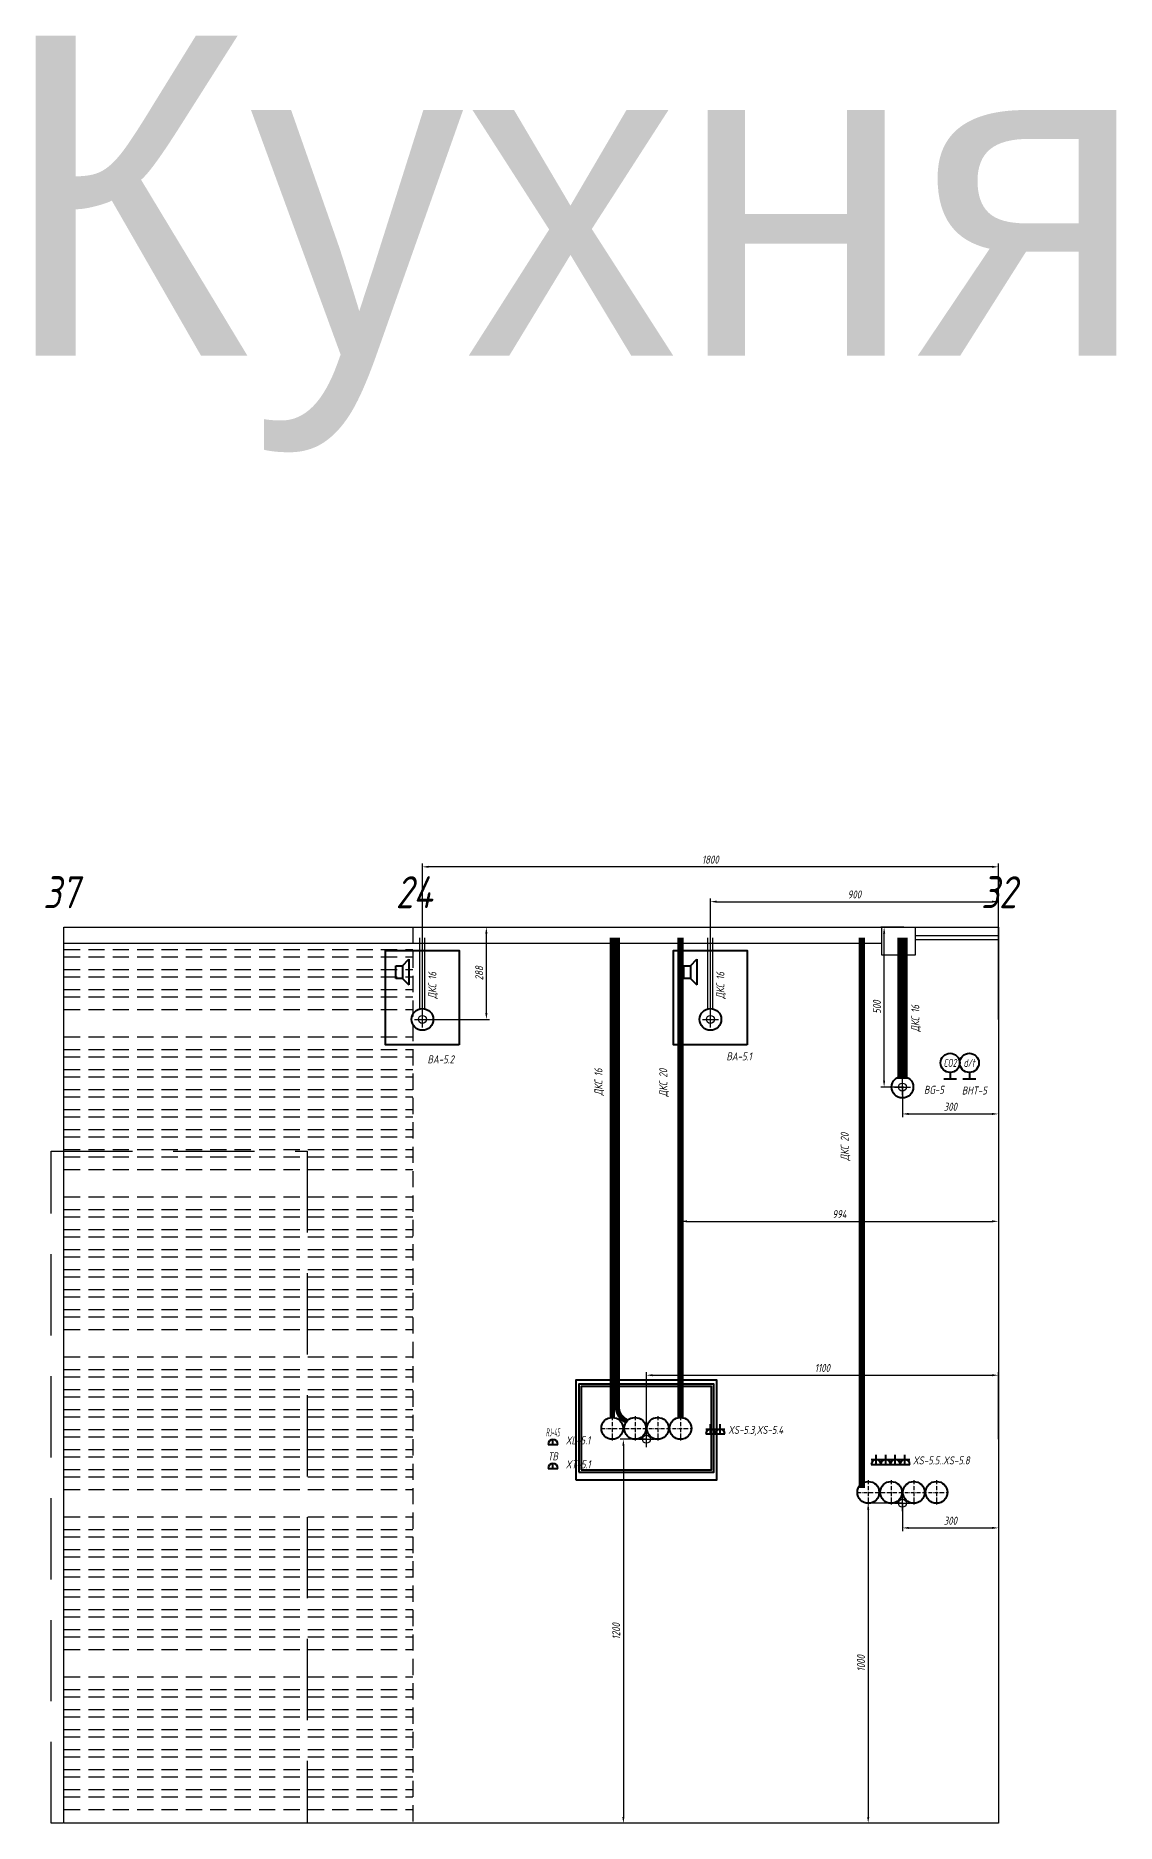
# Model space of a CAD drawing. Header units: millimetres. Extents: x -40374 to 56557, y -58468 to -14063.
# Drawn here: x 38905 to 42281, y -31338 to -25753 of the extents above; entities that cross this region are included whole.
import ezdxf
from ezdxf.enums import TextEntityAlignment as Align

# ---------------------------------------------------------------- set-up
doc = ezdxf.new("R2010")
doc.units = ezdxf.units.MM
doc.header["$PDMODE"] = 34
doc.header["$PDSIZE"] = 25
doc.linetypes.add('ACAD_ISO10W100', pattern=[18.5, 12, -3, 0.5, -3])
doc.linetypes.add('DASHED', pattern=[19.05, 12.7, -6.35])
for name, color, linetype in [('01 Черновое', 7, 'Continuous'), ('02 ЭОМ и СС', 7, 'Continuous'), ('03 Потолок', 7, 'Continuous'), ('04 Мебель', 5, 'Continuous'), ('11 Привязка размеры', 7, 'Continuous')]:
    doc.layers.add(name, color=color, linetype=linetype)
doc.layers.add('100 noprint', color=1, linetype='Continuous', plot=False)
doc.styles.get("Standard").update_dxf_attribs({"font": 'Ubuntu-R.ttf'})
doc.styles.add('ГОСТ-ISOCPEUR', font='isocpeui.ttf', dxfattribs={"width": 0.8})
doc.dimstyles.new('ISO-25', dxfattribs={"dimtxt": 2.5, "dimasz": 2.5, "dimexe": 1.25, "dimexo": 0.625, "dimtad": 1, "dimtxsty": 'Standard', "dimcen": 2.5, "dimadec": 0, "dimazin": 0, "dimtfac": 1, "dimtmove": 0, "dimatfit": 3, "dimfxl": 1, "dimarcsym": 0})

# ---------------------------------------------------------------- blocks, each defined once
blk = doc.blocks.new('розетка скрытая трехполюсная')
at = {"color": 0, "lineweight": -2}
for p, q in [((-1.5, 1.5), (1.5, 1.5)), ((-1.5, 0), (1.5, 0)), ((0, 0), (0, 3))]:
    blk.add_line(p, q, dxfattribs=at)
blk.add_arc((0, 0), 1.5, 0, 180, dxfattribs=at)
blk = doc.blocks.new('розетка RJ-45')
at = {"color": 0, "lineweight": -2}
for p, q in [((-1.5, 0), (1.5, 0)), ((0, 0), (0, 1.5))]:
    blk.add_line(p, q, dxfattribs=at)
blk.add_arc((0, 0), 1.5, 0, 180, dxfattribs=at)
at = {"color": 0, "lineweight": -2, "style": 'ГОСТ-ISOCPEUR', "width": 0.4}
blk.add_text('RJ-45', height=2.5, dxfattribs=at).set_placement((0, 2.5), align=Align.CENTER)
blk = doc.blocks.new('розетка ТВ')
at = {"color": 0, "lineweight": -2}
for p, q in [((-1.5, 0), (1.5, 0)), ((0, 0), (0, 1.5))]:
    blk.add_line(p, q, dxfattribs=at)
blk.add_arc((0, 0), 1.5, 0, 180, dxfattribs=at)
at = {"color": 0, "lineweight": -2, "style": 'ГОСТ-ISOCPEUR', "width": 0.8}
blk.add_text('ТВ', height=2.5, dxfattribs=at).set_placement((0, 2.5), align=Align.CENTER)
blk = doc.blocks.new('датчик CO2')
at = {"color": 0, "lineweight": -2}
for p, q in [((-2, 0), (2, 0)), ((0, 2), (0, 0))]:
    blk.add_line(p, q, dxfattribs=at)
blk.add_circle((0, 5), 3, dxfattribs=at)
at = {"color": 0, "lineweight": -2, "style": 'ГОСТ-ISOCPEUR', "width": 0.6}
blk.add_text('CO2', height=2.5, rotation=360, dxfattribs=at).set_placement((-0.01, 5), align=Align.MIDDLE_CENTER)
blk = doc.blocks.new('датчик температуры и влажности')
at = {"color": 0, "lineweight": -2}
for p, q in [((-2, 0), (2, 0)), ((0, 2), (0, 0))]:
    blk.add_line(p, q, dxfattribs=at)
blk.add_circle((0, 5), 3, dxfattribs=at)
at = {"color": 0, "lineweight": -2, "style": 'ГОСТ-ISOCPEUR', "width": 0.6}
blk.add_text('d/t', height=2.5, rotation=360, dxfattribs=at).set_placement((-0.01, 5), align=Align.MIDDLE_CENTER)
blk = doc.blocks.new('*D938')
at = {"layer": '11 Привязка размеры', "color": 0, "lineweight": -2}
for p, q in [((41617.1, -28538.4), (41546, -28538.4)), ((41556, -29017.9), (41556, -28558.4)), ((41617.1, -29037.9), (41546, -29037.9))]:
    blk.add_line(p, q, dxfattribs=at)
at = {"layer": '11 Привязка размеры', "color": 0}
for points in [[(41559.3, -28558.4), (41552.7, -28558.4), (41556, -28538.4)], [(41552.7, -29017.9), (41559.3, -29017.9), (41556, -29037.9)]]:
    blk.add_solid(points, dxfattribs=at)
at = {"layer": 'Defpoints', "color": 0}
for p in [(41556, -28538.4), (41617.1, -28538.4), (41617.1, -29037.9)]:
    blk.add_point(p, dxfattribs=at)
at = {"layer": '11 Привязка размеры', "color": 0, "insert": (41533.5, -28788.1), "char_height": 25, "attachment_point": 5, "rotation": 90, "style": 'ГОСТ-ISOCPEUR'}
blk.add_mtext('500', dxfattribs=at)
blk = doc.blocks.new('*D939')
at = {"layer": '11 Привязка размеры', "color": 0, "lineweight": -2}
for p, q in [((41613.1, -29037.9), (41613.1, -29131.9)), ((41913.1, -29037.9), (41913.1, -29131.9)), ((41633.1, -29121.9), (41893.1, -29121.9))]:
    blk.add_line(p, q, dxfattribs=at)
at = {"layer": '11 Привязка размеры', "color": 0}
for points in [[(41633.1, -29118.6), (41633.1, -29125.2), (41613.1, -29121.9)], [(41893.1, -29125.2), (41893.1, -29118.6), (41913.1, -29121.9)]]:
    blk.add_solid(points, dxfattribs=at)
at = {"layer": 'Defpoints', "color": 0}
for p in [(41613.1, -29037.9), (41913.1, -29037.9), (41913.1, -29121.9)]:
    blk.add_point(p, dxfattribs=at)
at = {"layer": '11 Привязка размеры', "color": 0, "insert": (41763.1, -29099.4), "char_height": 25, "attachment_point": 5, "style": 'ГОСТ-ISOCPEUR'}
blk.add_mtext('300', dxfattribs=at)
blk = doc.blocks.new('громкоговоритель')
at = {"color": 0, "lineweight": -2}
for p, q in [((0, -2), (0, 2)), ((0, 2), (2, 2)), ((2, 2), (4, 4)), ((2, 2), (2, -2)), ((4, 4), (4, -4)), ((2, -2), (0, -2)), ((2, -2), (4, -4))]:
    blk.add_line(p, q, dxfattribs=at)
blk = doc.blocks.new('*D949')
at = {"layer": '11 Привязка размеры', "color": 0, "lineweight": -2}
for p, q in [((41013.1, -28826.4), (41013.1, -28448.6)), ((41033.1, -28458.6), (41893.1, -28458.6)), ((41913.1, -28826.4), (41913.1, -28448.6))]:
    blk.add_line(p, q, dxfattribs=at)
at = {"layer": '11 Привязка размеры', "color": 0}
for points in [[(41033.1, -28455.3), (41033.1, -28461.9), (41013.1, -28458.6)], [(41893.1, -28461.9), (41893.1, -28455.3), (41913.1, -28458.6)]]:
    blk.add_solid(points, dxfattribs=at)
at = {"layer": 'Defpoints', "color": 0}
for p in [(41913.1, -28458.6), (41013.1, -28826.4), (41913.1, -28826.4)]:
    blk.add_point(p, dxfattribs=at)
at = {"layer": '11 Привязка размеры', "color": 0, "insert": (41463.1, -28436.1), "char_height": 25, "attachment_point": 5, "style": 'ГОСТ-ISOCPEUR'}
blk.add_mtext('900', dxfattribs=at)
blk = doc.blocks.new('*D950')
at = {"layer": '11 Привязка размеры', "color": 0, "lineweight": -2}
for p, q in [((40113.1, -28826.4), (40113.1, -28339.7)), ((41893.1, -28349.7), (40133.1, -28349.7)), ((41913.1, -28825.8), (41913.1, -28339.7))]:
    blk.add_line(p, q, dxfattribs=at)
at = {"layer": '11 Привязка размеры', "color": 0}
for points in [[(40133.1, -28346.4), (40133.1, -28353), (40113.1, -28349.7)], [(41893.1, -28353), (41893.1, -28346.4), (41913.1, -28349.7)]]:
    blk.add_solid(points, dxfattribs=at)
at = {"layer": 'Defpoints', "color": 0}
for p in [(40113.1, -28349.7), (40113.1, -28826.4), (41913.1, -28825.8)]:
    blk.add_point(p, dxfattribs=at)
at = {"layer": '11 Привязка размеры', "color": 0, "insert": (41013.1, -28327.2), "char_height": 25, "attachment_point": 5, "style": 'ГОСТ-ISOCPEUR'}
blk.add_mtext('1800', dxfattribs=at)
blk = doc.blocks.new('*D951')
at = {"layer": '11 Привязка размеры', "color": 0, "lineweight": -2}
for p, q in [((40113.1, -28538.4), (40323.1, -28538.4)), ((40313.1, -28806.4), (40313.1, -28558.4)), ((40113.1, -28826.4), (40323.1, -28826.4))]:
    blk.add_line(p, q, dxfattribs=at)
at = {"layer": '11 Привязка размеры', "color": 0}
for points in [[(40316.4, -28558.4), (40309.7, -28558.4), (40313.1, -28538.4)], [(40309.7, -28806.4), (40316.4, -28806.4), (40313.1, -28826.4)]]:
    blk.add_solid(points, dxfattribs=at)
at = {"layer": 'Defpoints', "color": 0}
for p in [(40113.1, -28538.4), (40313.1, -28538.4), (40113.1, -28826.4)]:
    blk.add_point(p, dxfattribs=at)
at = {"layer": '11 Привязка размеры', "color": 0, "insert": (40290.6, -28682.4), "char_height": 25, "attachment_point": 5, "rotation": 90, "style": 'ГОСТ-ISOCPEUR'}
blk.add_mtext('288', dxfattribs=at)
blk = doc.blocks.new('*D952')
at = {"layer": '11 Привязка размеры', "color": 0, "lineweight": -2}
for p, q in [((41613.1, -30338.4), (41496.2, -30338.4)), ((41506.2, -30358.4), (41506.2, -31318.4)), ((41613.1, -31338.4), (41496.2, -31338.4))]:
    blk.add_line(p, q, dxfattribs=at)
at = {"layer": '11 Привязка размеры', "color": 0}
for points in [[(41509.6, -30358.4), (41502.9, -30358.4), (41506.2, -30338.4)], [(41502.9, -31318.4), (41509.6, -31318.4), (41506.2, -31338.4)]]:
    blk.add_solid(points, dxfattribs=at)
at = {"layer": 'Defpoints', "color": 0}
for p in [(41613.1, -30338.4), (41506.2, -31338.4), (41613.1, -31338.4)]:
    blk.add_point(p, dxfattribs=at)
at = {"layer": '11 Привязка размеры', "color": 0, "insert": (41483.7, -30838.4), "char_height": 25, "attachment_point": 5, "rotation": 90, "style": 'ГОСТ-ISOCPEUR'}
blk.add_mtext('1000', dxfattribs=at)
blk = doc.blocks.new('*D953')
at = {"layer": '11 Привязка размеры', "color": 0, "lineweight": -2}
for p, q in [((41613.1, -30338.4), (41613.1, -30425.5)), ((41913.1, -30338.4), (41913.1, -30425.5)), ((41633.1, -30415.5), (41893.1, -30415.5))]:
    blk.add_line(p, q, dxfattribs=at)
at = {"layer": '11 Привязка размеры', "color": 0}
for points in [[(41633.1, -30412.2), (41633.1, -30418.8), (41613.1, -30415.5)], [(41893.1, -30418.8), (41893.1, -30412.2), (41913.1, -30415.5)]]:
    blk.add_solid(points, dxfattribs=at)
at = {"layer": 'Defpoints', "color": 0}
for p in [(41613.1, -30338.4), (41913.1, -30338.4), (41913.1, -30415.5)]:
    blk.add_point(p, dxfattribs=at)
at = {"layer": '11 Привязка размеры', "color": 0, "insert": (41763.1, -30393), "char_height": 25, "attachment_point": 5, "style": 'ГОСТ-ISOCPEUR'}
blk.add_mtext('300', dxfattribs=at)
blk = doc.blocks.new('*D954')
at = {"layer": '11 Привязка размеры', "color": 0, "lineweight": -2}
for p, q in [((40813.1, -30138.4), (40731.2, -30138.4)), ((40741.2, -30158.4), (40741.2, -31318.4)), ((40813.1, -31338.4), (40731.2, -31338.4))]:
    blk.add_line(p, q, dxfattribs=at)
at = {"layer": '11 Привязка размеры', "color": 0}
for points in [[(40744.6, -30158.4), (40737.9, -30158.4), (40741.2, -30138.4)], [(40737.9, -31318.4), (40744.6, -31318.4), (40741.2, -31338.4)]]:
    blk.add_solid(points, dxfattribs=at)
at = {"layer": 'Defpoints', "color": 0}
for p in [(40813.1, -30138.4), (40741.2, -31338.4), (40813.1, -31338.4)]:
    blk.add_point(p, dxfattribs=at)
at = {"layer": '11 Привязка размеры', "color": 0, "insert": (40718.7, -30738.4), "char_height": 25, "attachment_point": 5, "rotation": 90, "style": 'ГОСТ-ISOCPEUR'}
blk.add_mtext('1200', dxfattribs=at)
blk = doc.blocks.new('*D955')
at = {"layer": '11 Привязка размеры', "color": 0, "lineweight": -2}
for p, q in [((40813.1, -30138.4), (40813.1, -29928.4)), ((40833.1, -29938.4), (41893.1, -29938.4)), ((41913.1, -30138.4), (41913.1, -29928.4))]:
    blk.add_line(p, q, dxfattribs=at)
at = {"layer": '11 Привязка размеры', "color": 0}
for points in [[(40833.1, -29935), (40833.1, -29941.7), (40813.1, -29938.4)], [(41893.1, -29941.7), (41893.1, -29935), (41913.1, -29938.4)]]:
    blk.add_solid(points, dxfattribs=at)
at = {"layer": 'Defpoints', "color": 0}
for p in [(41913.1, -29938.4), (40813.1, -30138.4), (41913.1, -30138.4)]:
    blk.add_point(p, dxfattribs=at)
at = {"layer": '11 Привязка размеры', "color": 0, "insert": (41363.1, -29915.9), "char_height": 25, "attachment_point": 5, "style": 'ГОСТ-ISOCPEUR'}
blk.add_mtext('1100', dxfattribs=at)
blk = doc.blocks.new('*D956')
at = {"layer": '11 Привязка размеры', "color": 0, "lineweight": -2}
for p, q in [((40919.6, -29320.9), (40919.6, -29467.5)), ((41913.1, -29320.9), (41913.1, -29467.5)), ((40939.6, -29457.5), (41893.1, -29457.5))]:
    blk.add_line(p, q, dxfattribs=at)
at = {"layer": '11 Привязка размеры', "color": 0}
for points in [[(40939.6, -29454.2), (40939.6, -29460.8), (40919.6, -29457.5)], [(41893.1, -29460.8), (41893.1, -29454.2), (41913.1, -29457.5)]]:
    blk.add_solid(points, dxfattribs=at)
at = {"layer": 'Defpoints', "color": 0}
for p in [(40919.6, -29320.9), (41913.1, -29320.9), (41913.1, -29457.5)]:
    blk.add_point(p, dxfattribs=at)
at = {"layer": '11 Привязка размеры', "color": 0, "insert": (41416.4, -29435), "char_height": 25, "attachment_point": 5, "style": 'ГОСТ-ISOCPEUR'}
blk.add_mtext('994', dxfattribs=at)

msp = doc.modelspace()

# ---------------------------------------------------------------- linework, layer by layer
at = {"layer": '01 Черновое'}
msp.add_lwpolyline([(38993.1, -31338.4), (38993.1, -28538.4), (41913.1, -28538.4), (41913.1, -31338.4)], close=True, dxfattribs=at)
at = {"layer": '01 Черновое', "linetype": 'DASHED', "ltscale": 20}
msp.add_lwpolyline([(39753.1, -29238.4), (39753.1, -31338.4), (38953.1, -31338.4), (38953.1, -29238.4)], close=True, dxfattribs=at)
at = {"layer": '02 ЭОМ и СС'}
for p, q in [((40105.1, -28793.3), (40105.1, -28571.4)), ((40105.1, -28793.3), (40105.1, -28571.4)), ((40121.1, -28793.3), (40121.1, -28571.4)), ((40121.1, -28793.3), (40121.1, -28571.4)), ((41005.1, -28793.3), (41005.1, -28571.4)), ((41005.1, -28793.3), (41005.1, -28571.4)), ((41021.1, -28793.3), (41021.1, -28571.4)), ((41021.1, -28793.3), (41021.1, -28571.4))]:
    msp.add_line(p, q, dxfattribs=at)
at = {"layer": '02 ЭОМ и СС', "color": 6, "flags": 128}
msp.add_lwpolyline([(40706.6, -30070.4, 16, 16, 0), (40706.6, -28571.4, 16, 16, 0)], format="xyseb", dxfattribs=at)
msp.add_lwpolyline([(40706.6, -30070.4, 16, 16, 0), (40706.6, -28571.4, 16, 16, 0)], format="xyseb", dxfattribs=at)
at = {"layer": '02 ЭОМ и СС', "color": 231, "const_width": 16}
msp.add_lwpolyline([(40752, -30082, -0.301698), (40722.6, -30037.8), (40722.6, -28571.4)], format="xyb", dxfattribs=at)
msp.add_lwpolyline([(40752, -30082, -0.301698), (40722.6, -30037.8), (40722.6, -28571.4)], format="xyb", dxfattribs=at)
at = {"layer": '02 ЭОМ и СС', "color": 1, "flags": 128}
for points in [[(40919.6, -30070.4, 20, 20, 0), (40919.6, -28571.4, 20, 20, 0)], [(40919.6, -30070.4, 20, 20, 0), (40919.6, -28571.4, 20, 20, 0)], [(41486.6, -30291.1, 20, 20, 0), (41486.6, -28571.4, 20, 20, 0)], [(41486.6, -30291.1, 20, 20, 0), (41486.6, -28571.4, 20, 20, 0)]]:
    msp.add_lwpolyline(points, format="xyseb", dxfattribs=at)
at = {"layer": '02 ЭОМ и СС', "color": 254, "const_width": 16}
msp.add_lwpolyline([(41605.1, -29013.1), (41605.1, -28571.4)], dxfattribs=at)
msp.add_lwpolyline([(41605.1, -29013.1), (41605.1, -28571.4)], dxfattribs=at)
at = {"layer": '02 ЭОМ и СС', "const_width": 16, "flags": 128}
msp.add_lwpolyline([(41621.1, -29013.1), (41621.1, -28571.4)], dxfattribs=at)
msp.add_lwpolyline([(41621.1, -29013.1), (41621.1, -28571.4)], dxfattribs=at)
at = {"layer": '02 ЭОМ и СС', "lineweight": 40, "flags": 128}
for points in [[(40228.1, -28906.4), (39998.1, -28906.4), (39998.1, -28611.4), (40228.1, -28611.4)], [(41128.1, -28906.4), (40898.1, -28906.4), (40898.1, -28611.4), (41128.1, -28611.4)]]:
    msp.add_lwpolyline(points, close=True, dxfattribs=at)
at = {"layer": '02 ЭОМ и СС', "lineweight": 40}
for centre in [(40113.1, -28826.4), (40113.1, -28826.4), (41013.1, -28826.4), (41013.1, -28826.4), (41613.1, -29037.9), (41613.1, -29037.9)]:
    msp.add_circle(centre, 34, dxfattribs=at)
at = {"layer": '02 ЭОМ и СС', "color": 6, "lineweight": 40}
for centre in [(40706.6, -30104.4), (40706.6, -30104.4), (40777.6, -30104.4), (40777.6, -30104.4)]:
    msp.add_circle(centre, 34, dxfattribs=at)
at = {"layer": '02 ЭОМ и СС', "color": 1, "lineweight": 40}
for centre in [(40848.6, -30104.4), (40848.6, -30104.4), (40919.6, -30104.4), (40919.6, -30104.4), (41506.6, -30304.4), (41506.6, -30304.4), (41577.6, -30304.4), (41577.6, -30304.4), (41648.6, -30304.4), (41648.6, -30304.4), (41719.6, -30304.4), (41719.6, -30304.4)]:
    msp.add_circle(centre, 34, dxfattribs=at)
at = {"layer": '03 Потолок', "color": 1, "ltscale": 10}
for p, q in [((41549.1, -28625.4), (41549.1, -28538.4)), ((41653.1, -28538.4), (41653.1, -28625.4)), ((41653.1, -28625.4), (41549.1, -28625.4))]:
    msp.add_line(p, q, dxfattribs=at)
at = {"layer": '03 Потолок', "color": 1, "lineweight": -2}
for p, q in [((38993.1, -28588.4), (41549.1, -28588.4)), ((41913.1, -28565.4), (41653.1, -28565.4)), ((41913.1, -28577.9), (41653.1, -28577.9))]:
    msp.add_line(p, q, dxfattribs=at)
at = {"layer": '04 Мебель', "lineweight": 40, "flags": 128}
for points in [[(40592.9, -30265.2), (41033.3, -30265.2), (41033.3, -29954.2), (40592.9, -29954.2)], [(40602.1, -30241.1), (41024.1, -30241.1), (41024.1, -29966.1), (40602.1, -29966.1)], [(40609.6, -30233.6), (41016.6, -30233.6), (41016.6, -29973.6), (40609.6, -29973.6)]]:
    msp.add_lwpolyline(points, close=True, dxfattribs=at)
at = {"layer": '100 noprint', "linetype": 'DASHED', "ltscale": 4}
for p, q in [((40083.1, -28538.4), (40083.1, -31338.4)), ((38993.1, -28608.4), (40083.1, -28608.4)), ((38993.1, -28630.9), (40083.1, -28630.9)), ((38993.1, -28670.9), (40083.1, -28670.9)), ((38993.1, -28693.4), (40083.1, -28693.4)), ((38993.1, -28733.4), (40083.1, -28733.4)), ((38993.1, -28755.9), (40083.1, -28755.9)), ((38993.1, -28795.9), (40083.1, -28795.9)), ((38993.1, -28880.9), (40083.1, -28880.9)), ((38993.1, -28920.9), (40083.1, -28920.9)), ((38993.1, -28943.4), (40083.1, -28943.4)), ((38993.1, -28983.4), (40083.1, -28983.4)), ((38993.1, -29005.9), (40083.1, -29005.9)), ((38993.1, -29045.9), (40083.1, -29045.9)), ((38993.1, -29068.4), (40083.1, -29068.4)), ((38993.1, -29108.4), (40083.1, -29108.4)), ((38993.1, -29130.9), (40083.1, -29130.9)), ((38993.1, -29170.9), (40083.1, -29170.9)), ((38993.1, -29193.4), (40083.1, -29193.4)), ((38993.1, -29233.4), (40083.1, -29233.4)), ((38993.1, -29255.9), (40083.1, -29255.9)), ((38993.1, -29295.9), (40083.1, -29295.9)), ((38993.1, -29380.9), (40083.1, -29380.9)), ((38993.1, -29420.9), (40083.1, -29420.9)), ((38993.1, -29443.4), (40083.1, -29443.4)), ((38993.1, -29483.4), (40083.1, -29483.4)), ((38993.1, -29505.9), (40083.1, -29505.9)), ((38993.1, -29545.9), (40083.1, -29545.9)), ((38993.1, -29568.4), (40083.1, -29568.4)), ((38993.1, -29608.4), (40083.1, -29608.4)), ((38993.1, -29630.9), (40083.1, -29630.9)), ((38993.1, -29670.9), (40083.1, -29670.9)), ((38993.1, -29693.4), (40083.1, -29693.4)), ((38993.1, -29733.4), (40083.1, -29733.4)), ((38993.1, -29755.9), (40083.1, -29755.9)), ((38993.1, -29795.9), (40083.1, -29795.9)), ((38993.1, -29880.9), (40083.1, -29880.9)), ((38993.1, -29920.9), (40083.1, -29920.9)), ((38993.1, -29943.4), (40083.1, -29943.4)), ((38993.1, -29983.4), (40083.1, -29983.4)), ((38993.1, -30005.9), (40083.1, -30005.9)), ((38993.1, -30045.9), (40083.1, -30045.9)), ((38993.1, -30068.4), (40083.1, -30068.4)), ((38993.1, -30108.4), (40083.1, -30108.4)), ((38993.1, -30130.9), (40083.1, -30130.9)), ((38993.1, -30170.9), (40083.1, -30170.9)), ((38993.1, -30193.4), (40083.1, -30193.4)), ((38993.1, -30233.4), (40083.1, -30233.4)), ((38993.1, -30255.9), (40083.1, -30255.9)), ((38993.1, -30295.9), (40083.1, -30295.9)), ((38993.1, -30380.9), (40083.1, -30380.9)), ((38993.1, -30420.9), (40083.1, -30420.9)), ((38993.1, -30443.4), (40083.1, -30443.4)), ((38993.1, -30483.4), (40083.1, -30483.4)), ((38993.1, -30505.9), (40083.1, -30505.9)), ((38993.1, -30545.9), (40083.1, -30545.9)), ((38993.1, -30568.4), (40083.1, -30568.4)), ((38993.1, -30608.4), (40083.1, -30608.4)), ((38993.1, -30630.9), (40083.1, -30630.9)), ((38993.1, -30670.9), (40083.1, -30670.9)), ((38993.1, -30693.4), (40083.1, -30693.4)), ((38993.1, -30733.4), (40083.1, -30733.4)), ((38993.1, -30755.9), (40083.1, -30755.9)), ((38993.1, -30795.9), (40083.1, -30795.9)), ((38993.1, -30880.9), (40083.1, -30880.9)), ((38993.1, -30920.9), (40083.1, -30920.9)), ((38993.1, -30943.4), (40083.1, -30943.4)), ((38993.1, -30983.4), (40083.1, -30983.4)), ((38993.1, -31005.9), (40083.1, -31005.9)), ((38993.1, -31045.9), (40083.1, -31045.9)), ((38993.1, -31068.4), (40083.1, -31068.4)), ((38993.1, -31108.4), (40083.1, -31108.4)), ((38993.1, -31130.9), (40083.1, -31130.9)), ((38993.1, -31170.9), (40083.1, -31170.9)), ((38993.1, -31193.4), (40083.1, -31193.4)), ((38993.1, -31233.4), (40083.1, -31233.4)), ((38993.1, -31255.9), (40083.1, -31255.9)), ((38993.1, -31295.9), (40083.1, -31295.9))]:
    msp.add_line(p, q, dxfattribs=at)
at = {"layer": '11 Привязка размеры', "linetype": 'ACAD_ISO10W100'}
for p, q in [((40672.6, -30104.4), (40953.6, -30104.4)), ((40672.6, -30104.4), (40953.6, -30104.4)), ((40706.6, -30066.5), (40706.6, -30142.3)), ((40706.6, -30066.5), (40706.6, -30142.3)), ((40777.6, -30066.5), (40777.6, -30142.3)), ((40777.6, -30066.5), (40777.6, -30142.3)), ((40848.6, -30066.5), (40848.6, -30142.3)), ((40848.6, -30066.5), (40848.6, -30142.3)), ((40919.6, -30066.5), (40919.6, -30142.3)), ((40919.6, -30066.5), (40919.6, -30142.3)), ((41506.6, -30266.5), (41506.6, -30342.3)), ((41506.6, -30266.5), (41506.6, -30342.3)), ((41577.6, -30266.5), (41577.6, -30342.3)), ((41577.6, -30266.5), (41577.6, -30342.3)), ((41648.6, -30266.5), (41648.6, -30342.3)), ((41648.6, -30266.5), (41648.6, -30342.3)), ((41719.6, -30266.5), (41719.6, -30342.3)), ((41719.6, -30266.5), (41719.6, -30342.3)), ((41472.6, -30304.4), (41753.6, -30304.4)), ((41472.6, -30304.4), (41753.6, -30304.4))]:
    msp.add_line(p, q, dxfattribs=at)
at = {"layer": '11 Привязка размеры', "lineweight": -2}
for p in [(40113.1, -28826.4), (40113.1, -28826.4), (41013.1, -28826.4), (41013.1, -28826.4), (41613.1, -29037.9), (41613.1, -29037.9), (40813.1, -30138.4), (40813.1, -30138.4), (41613.1, -30338.4), (41613.1, -30338.4)]:
    msp.add_point(p, dxfattribs=at)

# ---------------------------------------------------------------- block references
at = {"layer": '02 ЭОМ и СС', "lineweight": 40, "xscale": 10, "yscale": 10, "zscale": 10}
for name, p in [('громкоговоритель', (40030.5, -28678.7)), ('громкоговоритель', (40930.5, -28678.7)), ('датчик CO2', (41762.3, -29012.4)), ('датчик температуры и влажности', (41822.3, -29012.4))]:
    msp.add_blockref(name, p, dxfattribs=at)
at = {"layer": '02 ЭОМ и СС', "color": 6, "lineweight": 40, "xscale": 10, "yscale": 10, "zscale": 10}
for name, p in [('розетка RJ-45', (40521.1, -30154.4)), ('розетка ТВ', (40521.1, -30229.4))]:
    msp.add_blockref(name, p, dxfattribs=at)
at = {"layer": '02 ЭОМ и СС', "color": 1, "lineweight": 40, "xscale": 10, "yscale": 10, "zscale": 10}
for p in [(41013.7, -30121.7), (41043.7, -30121.7), (41531, -30217), (41561, -30217), (41591, -30217), (41621, -30217)]:
    msp.add_blockref('розетка скрытая трехполюсная', p, dxfattribs=at)

# ---------------------------------------------------------------- texts
at = {"layer": '02 ЭОМ и СС', "linetype": 'Continuous', "style": 'ГОСТ-ISOCPEUR', "width": 0.8}
for s, p in [('BA-5.1', (41142.4, -28954.4)), ('BA-5.2', (40212, -28963.8)), ('BG-5', (41742.9, -29059)), ('BHT-5', (41877.2, -29061.2))]:
    msp.add_text(s, height=25, dxfattribs=at).set_placement(p, align=Align.RIGHT)
for s, p in [('XS-5.3,XS-5.4', (41068.7, -30121.7)), ('XL-5.1', (40561.1, -30154.4)), ('XT-5.1', (40561.1, -30229.4)), ('XS-5.5..XS-5.8', (41646, -30217))]:
    msp.add_text(s, height=25, dxfattribs=at).set_placement(p)
at = {"layer": '02 ЭОМ и СС', "char_height": 25, "width": 270.313, "attachment_point": 1, "rotation": 90, "style": 'ГОСТ-ISOCPEUR'}
for insert in [(40131.8, -28762.2), (41031.8, -28762.2), (41640.9, -28865.4)]:
    msp.add_mtext('{ДКС 16}', dxfattribs=dict(at, insert=insert))
at = {"layer": '02 ЭОМ и СС', "color": 6, "insert": (40681, -29063.9), "char_height": 25, "width": 270.313, "attachment_point": 7, "rotation": 90, "style": 'ГОСТ-ISOCPEUR'}
msp.add_mtext('{ДКС 16}', dxfattribs=at)
at = {"layer": '02 ЭОМ и СС', "color": 1, "char_height": 25, "width": 270.313, "attachment_point": 7, "rotation": 90, "style": 'ГОСТ-ISOCPEUR'}
for insert in [(40883.5, -29067.8), (41450.5, -29267.8)]:
    msp.add_mtext('{ДКС 20}', dxfattribs=dict(at, insert=insert))
at = {"layer": '100 noprint', "style": 'ГОСТ-ISOCPEUR', "width": 0.8}
for s, p in [('37', (38984.1, -28428.9)), ('24', (40087.3, -28428.9)), ('32', (41914.3, -28428.9))]:
    msp.add_text(s, height=100, dxfattribs=at).set_placement(p, align=Align.MIDDLE)
at = {"layer": '100 noprint', "insert": (38795.3, -25752.7), "char_height": 1000, "width": 2318.604, "attachment_point": 1}
msp.add_mtext('{Кухня}', dxfattribs=at)

# ---------------------------------------------------------------- dimensions: what is measured, and where the dimension line sits
at = {"layer": '11 Привязка размеры'}
for base, p1, p2, picture, middle in [((40113.1, -28349.7), (41913.1, -28825.8), (40113.1, -28826.4), '*D950', (41013.1, -28327.2)), ((41913.1, -29121.9), (41613.1, -29037.9), (41913.1, -29037.9), '*D939', (41763.1, -29099.4)), ((41913.1117397, -29457.5135779), (40919.6117397, -29320.8789992), (41913.1117397, -29320.8789992), '*D956', (41416.3617397, -29435.0135779)), ((41913.1, -29938.4), (40813.1, -30138.4), (41913.1, -30138.4), '*D955', (41363.1, -29915.9)), ((41913.1, -30415.5), (41613.1, -30338.4), (41913.1, -30338.4), '*D953', (41763.1, -30393))]:
    dim = msp.add_linear_dim(base=base, p1=p1, p2=p2, dimstyle='ISO-25', override={"dimtxt": 25, "dimasz": 20, "dimexe": 10, "dimexo": 0, "dimgap": 10, "dimdec": 0, "dimtxsty": 'ГОСТ-ISOCPEUR'}, dxfattribs=at)
    dim.commit()
    dim.dimension.update_dxf_attribs({"geometry": picture, "text_midpoint": middle})
dim = msp.add_linear_dim(base=(41913.1, -28458.6), p1=(41013.1, -28826.4), p2=(41913.1, -28826.4), dimstyle='ISO-25', override={"dimtxt": 25, "dimasz": 20, "dimexe": 10, "dimexo": 0, "dimgap": 10, "dimdec": 0, "dimtxsty": 'ГОСТ-ISOCPEUR'}, dxfattribs=at)
dim.commit()
dim.dimension.update_dxf_attribs({"geometry": '*D949', "text_midpoint": (41463.1, -28458.6), "dimtype": 160})
for base, p1, p2, picture, middle in [((40313.1, -28538.4), (40113.1, -28826.4), (40113.1, -28538.4), '*D951', (40313.1, -28682.4)), ((41556.0064973, -28538.3789992), (41617.1117397, -29037.8789992), (41617.1117397, -28538.3789992), '*D938', (41556.0064973, -28788.1289992)), ((41506.2, -31338.4), (41613.1, -30338.4), (41613.1, -31338.4), '*D952', (41506.2, -30838.4))]:
    dim = msp.add_linear_dim(base=base, p1=p1, p2=p2, angle=90, dimstyle='ISO-25', override={"dimtxt": 25, "dimasz": 20, "dimexe": 10, "dimexo": 0, "dimgap": 10, "dimdec": 0, "dimtxsty": 'ГОСТ-ISOCPEUR'}, dxfattribs=at)
    dim.commit()
    dim.dimension.update_dxf_attribs({"geometry": picture, "text_midpoint": middle, "dimtype": 160})
dim = msp.add_linear_dim(base=(40741.2, -31338.4), p1=(40813.1, -30138.4), p2=(40813.1, -31338.4), angle=90, dimstyle='ISO-25', override={"dimtxt": 25, "dimasz": 20, "dimexe": 10, "dimexo": 0, "dimgap": 10, "dimdec": 0, "dimtxsty": 'ГОСТ-ISOCPEUR'}, dxfattribs=at)
dim.commit()
dim.dimension.update_dxf_attribs({"geometry": '*D954', "text_midpoint": (40718.7, -30738.4)})

doc.saveas('drawing.dxf')
